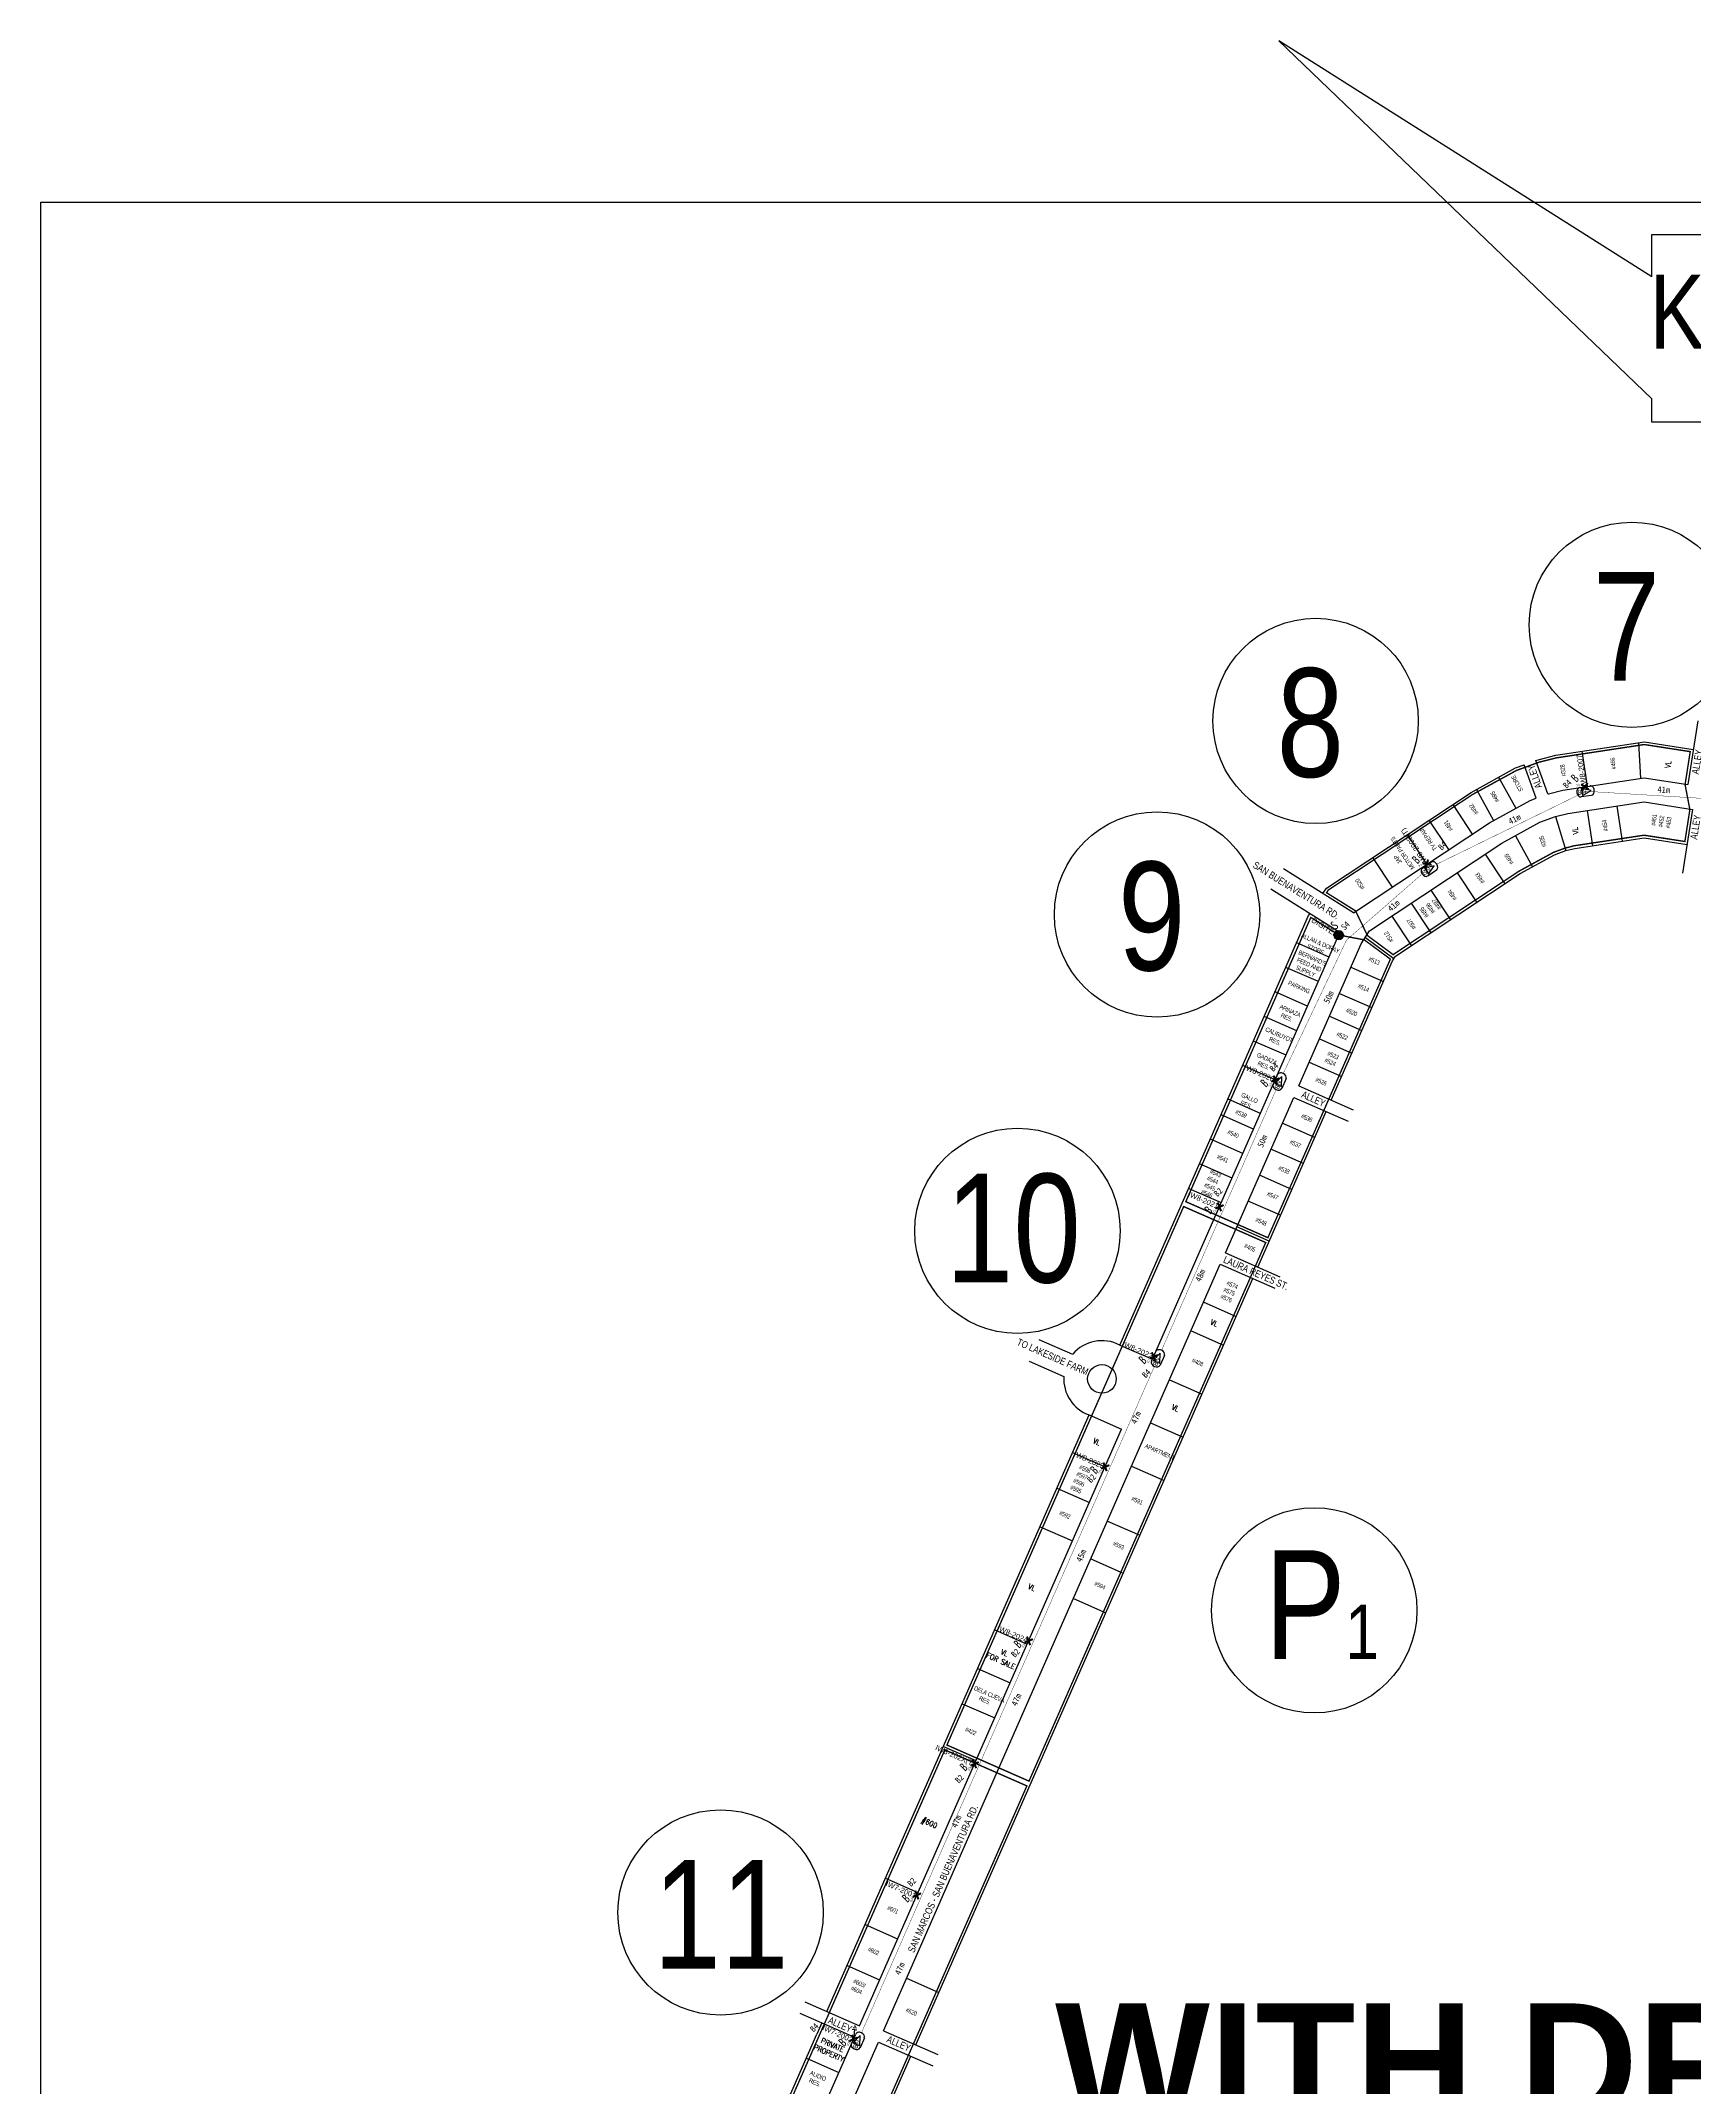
# Model space of a CAD drawing. Extents: x -663610 to -207124, y 70878 to 297551.
# Drawn here: x -265209 to -263346, y 78556 to 80863 of the extents above; entities that cross this region are included whole.
import ezdxf
from ezdxf.enums import TextEntityAlignment as Align

# ---------------------------------------------------------------- set-up
doc = ezdxf.new("R2010")
doc.units = 0
doc.header["$LTSCALE"] = 0.3
doc.linetypes.add('ACAD_ISO05W100', pattern=[33, 24, -3, 0, -3, 0, -3])
doc.linetypes.add('DASHED', pattern=[0.75, 0.5, -0.25])
doc.layers.get('0').update_dxf_attribs({"linetype": 'CONTINUOUS'})
for name, color, linetype in [('BASEMAP', 7, 'CONTINUOUS'), ('CA 12 in', 7, 'CONTINUOUS'), ('DEG 12 in', 7, 'CONTINUOUS'), ('DEG 8 in', 7, 'CONTINUOUS'), ('Digitel pole', 7, 'CONTINUOUS'), ('Distance Data', 7, 'CONTINUOUS'), ('DP #', 5, 'CONTINUOUS'), ('Electric Pole ID', 7, 'CONTINUOUS'), ('Electrical Pole (Circular Conc.)', 7, 'CONTINUOUS'), ('EXISTING NAP', 7, 'CONTINUOUS'), ('FOC Distribution Diagram', 1, 'CONTINUOUS'), ('Grounding System', 7, 'CONTINUOUS'), ('House Number', 6, 'CONTINUOUS'), ('Lengend', 7, 'CONTINUOUS'), ('NAP Boundary', 1, 'CONTINUOUS'), ('PLDT or SMART Pole ID', 7, 'CONTINUOUS'), ('Print', 7, 'CONTINUOUS'), ('Proposed NAP', 7, 'CONTINUOUS'), ('Proposed Pole #', 1, 'CONTINUOUS'), ('Road Name', 7, 'CONTINUOUS'), ('Vacant', 1, 'CONTINUOUS')]:
    doc.layers.add(name, color=color, linetype=linetype)
doc.layers.add('Pole size-Big', color=251, linetype='CONTINUOUS', lineweight=0)
doc.layers.add('Pole size-Small', color=251, linetype='CONTINUOUS', lineweight=0)
doc.styles.add('Mark', font='arial.ttf', dxfattribs={"width": 0.8, "height": 2.5})
doc.styles.add('ROMANS', font='ROMANS.SHX', dxfattribs={"width": 0.8, "height": 2})
doc.styles.get("Standard").update_dxf_attribs({"font": '', "width": 0.8})
doc.styles.add('WMF-Arial Unicode MS0', font='')
doc.styles.add('仿宋', font='', dxfattribs={"width": 0.9})
doc.styles.get('Standard').set_extended_font_data('FangSong_GB2312')
doc.styles.get('WMF-Arial Unicode MS0').set_extended_font_data('Arial Unicode MS', bold=True)
doc.styles.get('仿宋').set_extended_font_data('FangSong_GB2312')

# ---------------------------------------------------------------- blocks, each defined once
blk = doc.blocks.new('Electrical Pole (Circular Conc.)')
at = {"const_width": 1.18}
for points in [[(-322437.5, 145744.4), (-322433.6, 145740.7)], [(-322437.5, 145740.6), (-322433.6, 145744.4)]]:
    blk.add_lwpolyline(points, dxfattribs=at)
at = {"color": 1, "lineweight": 0, "ltscale": 2, "insert": (-322432.9, 145741.5), "char_height": 1.2, "width": 1.894, "attachment_point": 1}
blk.add_mtext('{\\fArial|b0|i0|c0|p34;\\C7;CC}', dxfattribs=at)
blk = doc.blocks.new('PROPOSED NAP')
at = {"color": 7, "linetype": 'Continuous'}
for p, q in [((74519.1, 11201.4), (74524.6, 11201.4)), ((74524.6, 11196.5), (74519.1, 11196.5))]:
    blk.add_line(p, q, dxfattribs=at)
blk.add_lwpolyline([(74524.8, 11199), (74519.9, 11200.8), (74519.9, 11197.1)], close=True, dxfattribs=at)
for centre, start_param, end_param in [((74519.1, 11199), 3.141593, 4.712389), ((74519.1, 11199), 4.712389, 6.283185), ((74524.6, 11199), 1.570796, 3.141593), ((74524.6, 11199), 0, 1.570796)]:
    blk.add_ellipse(centre, major_axis=(0, -2.44), ratio=0.75, start_param=start_param, end_param=end_param, dxfattribs=at)
at = {"color": 7, "style": 'Mark', "width": 0.8}
for s, height, p in [('8', 2.55, (74518.7, 11197.7)), ('N', 2.12, (74521.2, 11197.9))]:
    blk.add_text(s, height=height, dxfattribs=at).set_placement(p, align=Align.CENTER)
blk = doc.blocks.new('pldt2')
at = {"layer": 'Lengend'}
h = blk.add_hatch(color=256, dxfattribs=at)
h.dxf.hatch_style = 1
edge = h.paths.add_edge_path()
edge.add_arc((64551.64, 10585.08), 1.85, 0, 360)
blk.add_circle((64551.64, 10585.08), 1.85, dxfattribs=at)
blk = doc.blocks.new('GROUNDING')
at = {"color": 1}
for p, q in [((-8.5, -0.5), (-8.5, 0.5)), ((-7.4, -1), (-7.4, 1)), ((-6.3, -1.5), (-6.3, 1.5)), ((-6.3, 0), (0, 0))]:
    blk.add_line(p, q, dxfattribs=at)

msp = doc.modelspace()

# ---------------------------------------------------------------- linework, layer by layer
at = {"color": 0, "lineweight": 0, "ltscale": 0.3}
msp.add_lwpolyline([(-265208.9, 80681), (-260491.7, 80681), (-260491.7, 77811.8), (-265208.9, 77811.8)], close=True, dxfattribs=at)
at = {"layer": 'BASEMAP', "color": 152, "ltscale": 2, "true_color": 0x2776bb}
for points in [[(-263393.5, 80596.6), (-263813.9, 80862.7), (-263393.5, 80459.2)], [(-263393.5, 80596.6), (-263393.5, 80644.4), (-263008.3, 80644.4), (-263008.3, 80433), (-263393.5, 80433), (-263393.5, 80459.2)]]:
    msp.add_lwpolyline(points, dxfattribs=at)
at = {"layer": 'BASEMAP', "color": 251, "ltscale": 2}
for points in [[(-263341.7, 80096.1), (-263352.9, 80024.4)], [(-263524.2, 80051.4), (-263521.6, 80052.3), (-263501.4, 80057.4), (-263401.8, 80072.6), (-263346.7, 80064)], [(-263465.9, 80022.4), (-263471.9, 80061.9)], [(-263405.7, 80031.5), (-263407.9, 80071.6)], [(-263764.1, 79901.5), (-263760.2, 79907.6), (-263597.1, 80015.6), (-263547.1, 80043.1), (-263537.4, 80046.6)], [(-263523.7, 80009), (-263537.4, 80046.6)], [(-263510.6, 80013.8), (-263524.2, 80051.4)], [(-263591.1, 80018.9), (-263571.9, 79983.9)], [(-263566.1, 80032.7), (-263546.8, 79997.6)], [(-263510.6, 80013.8), (-263509.8, 80014.1), (-263493.5, 80018.2), (-263401.9, 80032.1), (-263352.9, 80024.4)], [(-263791.3, 79684.7), (-263720.9, 79844.8), (-263711.4, 79859.5), (-263562.4, 79958.2), (-263519.4, 79981.9), (-263501.9, 79988.2), (-263488.2, 79991.7), (-263402, 80004.8), (-263347.5, 79996.3)], [(-263729.6, 79879.9), (-263576.4, 79981.4), (-263530.6, 80006.5), (-263523.7, 80009)], [(-263617.8, 80001.9), (-263595.8, 79968.6)], [(-263466.3, 79995), (-263460.3, 79955.5)], [(-263432.8, 80000.1), (-263426.8, 79960.5)], [(-263347.5, 79996.3), (-263358.7, 79924.6)], [(-263646.8, 79934.8), (-263668.9, 79968.1)], [(-263622.2, 79951), (-263644.3, 79984.4)], [(-263501.9, 79988.2), (-263490.1, 79949.9)], [(-263754.7, 79668.6), (-263685.6, 79825.8), (-263682.3, 79830.8), (-263541.7, 79924), (-263502.9, 79945.3), (-263490.1, 79949.9), (-263480.3, 79952.4), (-263402.1, 79964.3), (-263353.6, 79956.7)], [(-263581.1, 79945.8), (-263559.1, 79912.5)], [(-263547.1, 79966.7), (-263527.8, 79931.6)], [(-263729.6, 79879.9), (-263808.6, 79929.2)], [(-263685.8, 79908.9), (-263707.9, 79942.3)], [(-263612.7, 79924.9), (-263590.6, 79891.6)], [(-263744.8, 79857.6), (-263822.9, 79906.3)], [(-263642.3, 79905.3), (-263620.2, 79872)], [(-263992.9, 79392.6), (-263780.2, 79876.6), (-263778.7, 79878.8)], [(-263686.5, 79876.1), (-263664.4, 79842.7)], [(-263664.6, 79890.6), (-263642.5, 79857.2)], [(-263956.3, 79376.5), (-263744.8, 79857.6)], [(-263757, 79829.9), (-263793.6, 79846)], [(-263716.2, 79852.1), (-263684, 79828.3)], [(-263769.1, 79802.2), (-263805.8, 79818.3)], [(-263732.5, 79818.4), (-263695.9, 79802.3)], [(-263781.3, 79774.5), (-263817.9, 79790.6)], [(-263745.5, 79789), (-263708.8, 79772.9)], [(-263793.5, 79746.8), (-263830.1, 79762.9)], [(-263756.8, 79763.3), (-263720.1, 79747.2)], [(-263768, 79737.8), (-263731.3, 79721.7)], [(-263805.6, 79719.2), (-263842.3, 79735.3)], [(-263817.8, 79691.5), (-263854.4, 79707.6)], [(-263779.5, 79711.5), (-263742.9, 79695.4)], [(-263874, 79496.5), (-263796.9, 79671.8)], [(-263834.4, 79653.7), (-263871, 79669.8)], [(-263796.9, 79671.8), (-263735.6, 79644.9)], [(-263791.3, 79684.7), (-263730, 79657.7)], [(-263842.1, 79636.1), (-263878.8, 79652.2)], [(-263837.4, 79480.4), (-263760.3, 79655.8)], [(-263854.3, 79608.4), (-263890.9, 79624.5)], [(-263773.2, 79626.5), (-263809.8, 79642.6)], [(-263786, 79597.3), (-263822.6, 79613.4)], [(-263866.5, 79580.7), (-263903.1, 79596.8)], [(-263798.9, 79568.1), (-263835.5, 79584.2)], [(-263915.3, 79569.2), (-263878.6, 79553.1)], [(-263811.7, 79538.8), (-263848.3, 79554.9)], [(-263824.6, 79509.6), (-263861.2, 79525.7)], [(-264259.4, 78619.7), (-263879.7, 79483.7)], [(-263879.7, 79483.7), (-263818.3, 79456.7)], [(-263874, 79496.5), (-263812.7, 79469.5)], [(-264222.8, 78603.6), (-263843, 79467.6)], [(-263898.4, 79441), (-263861.8, 79424.9)], [(-264084.3, 79399), (-264046.1, 79382.2)], [(-263992.9, 79392.6), (-263956.3, 79376.5)], [(-263912.6, 79408.6), (-263876, 79392.5)], [(-264095.2, 79374.3), (-264056.1, 79357.1)], [(-263937, 79353.3), (-263900.3, 79337.2)], [(-264323.1, 78641.3), (-264027.5, 79313.8)], [(-264027.5, 79313.8), (-263990.9, 79297.7)], [(-263958.3, 79304.7), (-263921.7, 79288.6)], [(-264286.5, 78625.2), (-263990.9, 79297.7)], [(-264046.1, 79271.4), (-264009.5, 79255.3)], [(-263979.7, 79256), (-263943.1, 79239.9)], [(-264063.8, 79231.1), (-264027.2, 79215)], [(-264082.9, 79187.8), (-264046.2, 79171.8)], [(-264006.9, 79194.2), (-263970.3, 79178.1)], [(-264025.7, 79151.4), (-263989.1, 79135.3)], [(-264045.3, 79106.9), (-264008.7, 79090.8)], [(-264133.9, 79071.6), (-264097.3, 79055.5)], [(-264153.2, 79027.8), (-264116.6, 79011.7)], [(-264170.6, 78988.3), (-264133.9, 78972.2)], [(-264191.7, 78940.1), (-264155.1, 78924.1)], [(-264257, 78791.7), (-264220.4, 78775.6)], [(-264280, 78739.4), (-264243.4, 78723.3)], [(-264300.3, 78693.2), (-264263.6, 78677.1)], [(-264233.5, 78678.7), (-264196.8, 78662.6)], [(-264353.4, 78639.3), (-264292.1, 78612.4)], [(-264347.8, 78652.1), (-264286.5, 78625.2)], [(-264437.9, 78380.1), (-264334.4, 78615.6)], [(-264328.7, 78628.5), (-264334.4, 78615.6)], [(-264297.7, 78599.6), (-264292.1, 78612.4)], [(-264259.4, 78619.7), (-264198, 78592.8)], [(-264482.6, 78111.8), (-264265, 78606.9)], [(-264446, 78095.7), (-264228.4, 78590.8)], [(-264401.3, 78364), (-264297.7, 78599.6)], [(-264346.2, 78588.6), (-264309.6, 78572.5)], [(-264265, 78606.9), (-264203.7, 78580)]]:
    msp.add_lwpolyline(points, dxfattribs=at)
msp.add_circle((-264013.1, 79354.4), 16.1, dxfattribs=at)
for start, end in [(62.0982, 139.9354), (176.427, 250.4485)]:
    msp.add_arc((-264013.1, 79354.4), 43.1, start, end, dxfattribs=at)
at = {"layer": 'DP #', "color": 5}
for centre in [(-263415.9, 80204.4), (-263772.3, 80096.1), (-263951, 79877.9), (-264108.3, 79521.3), (-264442.9, 78752.9)]:
    msp.add_circle(centre, 115.7, dxfattribs=at)
at = {"layer": 'FOC Distribution Diagram', "color": 1, "linetype": 'DASHED', "ltscale": 50, "const_width": 0.4}
for points in [[(-263056.7, 79870.9), (-263166.3, 79948), (-263296.9, 80006.4), (-263467.5, 80016.8), (-263635.6, 79934.7)], [(-263652.2, 79923.7), (-263737.5, 79849), (-263808.8, 79698.7)], [(-263816.8, 79680.5), (-263945.9, 79386.7)], [(-263954, 79368.5), (-264284.1, 78617.3)]]:
    msp.add_lwpolyline(points, dxfattribs=at)
at = {"layer": 'NAP Boundary', "color": 5, "linetype": 'ACAD_ISO05W100', "lineweight": 0, "ltscale": 2, "const_width": 1.56}
for points in [[(-263759.9, 79902.4), (-263727.3, 79882), (-263713.8, 79854.1), (-263684.8, 79832.6), (-263684.5, 79833), (-263543.3, 79926.6), (-263504.1, 79948), (-263491, 79952.8), (-263480.8, 79955.4), (-263402.1, 79967.3), (-263356.1, 79960.2), (-263350.5, 79996.2), (-263355.9, 80024.4), (-263350.1, 80061.5), (-263401.9, 80069.5), (-263500.8, 80054.5), (-263520.7, 80049.5), (-263545.9, 80040.3), (-263595.6, 80013.1), (-263758, 79905.5)], [(-263826.1, 79513.6), (-263918.6, 79554.2), (-263777.7, 79874.6), (-263745.9, 79854.7), (-263717.4, 79849.3), (-263688, 79827.6), (-263688.2, 79827.2)], [(-264187.8, 78941.7), (-264095.3, 78901), (-263828.5, 79508.1), (-263862.4, 79523), (-263921, 79548.7)], [(-264384.2, 78243.9), (-264476.6, 78284.5), (-264190.2, 78936.2), (-264097.7, 78895.6)]]:
    msp.add_lwpolyline(points, close=True, dxfattribs=at)
at = {"layer": 'Print', "ltscale": 2}
msp.add_lwpolyline([(-265208.9, 80681), (-260491.7, 80681), (-260491.7, 77379), (-265208.9, 77379)], close=True, dxfattribs=at)
at = {"layer": 'Proposed Pole #', "color": 1}
msp.add_circle((-263773.8, 79093.5), 115.7, dxfattribs=at)

# ---------------------------------------------------------------- block references
at = {"layer": 'Digitel pole', "color": 7, "xscale": 2.769470818281637, "yscale": 2.769470818281637, "zscale": 2.769470818281637, "rotation": 44.70655698563824}
msp.add_blockref('pldt2', (-370181.7, -66743.3), dxfattribs=at)
at = {"layer": 'Electrical Pole (Circular Conc.)', "color": 1, "lineweight": 0, "yscale": 1.919302000016501, "zscale": 1.919302000013738}
for p, xscale, rotation in [((-917297.3, 263680.7), 1.919302000000065, 188.6332926047814), ((-934045.1, -28638.9), 1.919302000000066, 213.5226104709642), ((-768907.3, -374298.4), 1.919302000000065, 246.2733800175027), ((-768970.2, -374441.5), 1.919302000000065, 246.2733800175027), ((-769044.5, -374610.4), 1.919302000000065, 246.2733800175027), ((-769099.1, -374734.6), 1.919302000000065, 246.2733800175027), ((-769185.3, -374930.8), 1.919302000000065, 246.2733800175027), ((-769246.2, -375069.4), 1.919302000000065, 246.2733800175027), ((-769311.2, -375217.3), 1.919302000000065, 246.2733800175027), ((-769382.7, -375379.8), 1.919302000000065, 246.2733800175027)]:
    msp.add_blockref('Electrical Pole (Circular Conc.)', p, dxfattribs=dict(at, xscale=xscale, rotation=rotation))
at = {"layer": 'EXISTING NAP', "color": 5, "xscale": 2.174941662467218, "yscale": 2.174941662467218, "zscale": 2.174941662467218, "rotation": 8.633292603806437}
msp.add_blockref('PROPOSED NAP', (-420056, 31605.6), dxfattribs=at)
at = {"layer": 'Grounding System', "xscale": 1.759689816446534, "yscale": 1.759689816446534, "zscale": 1.759689816446534, "rotation": 263.317386778257}
msp.add_blockref('GROUNDING', (-264293.1, 78610.1), dxfattribs=at)
at = {"layer": 'Proposed NAP', "color": 1, "yscale": 2.17494166243705, "zscale": 2.174941662444797}
for p, xscale, rotation in [((-385313.8, -29888.3), 2.174941662467217, 33.52261047185592), ((-306731.4, -78492), 2.174941662467216, 66.27338001655784), ((-306868.5, -78804), 2.174941662467216, 66.27338001655784), ((-307206.7, -79573.4), 2.174941662467216, 66.27338001655784)]:
    msp.add_blockref('PROPOSED NAP', p, dxfattribs=dict(at, xscale=xscale, rotation=rotation))

# ---------------------------------------------------------------- texts
at = {"color": 7, "style": 'Mark', "width": 0.8}
msp.add_text('Keymap of SITE NAME (2/Tx)', height=83.385, dxfattribs=at).set_placement((-262774.7, 80515.6), align=Align.CENTER)
at = {"layer": 'BASEMAP', "color": 152, "ltscale": 2, "true_color": 0x2776bb, "insert": (-264065.9, 78650.5), "char_height": 132.256, "width": 4769.379, "attachment_point": 1, "style": 'WMF-Arial Unicode MS0'}
msp.add_mtext('{\\fArial Unicode MS|b1|i0|c134|p32;WITH DP LOCATION\\PW/O NAP/LCP I}D\\PW/O {\\fArial Unicode MS|b1|i0|c134|p32;COORDINATES/DP}', dxfattribs=at)
at = {"layer": 'CA 12 in', "color": 2, "lineweight": 0, "width": 0.8}
for p in [(-263882.8, 79559.2), (-264025.6, 79236.6), (-264111.3, 79039.8), (-264174.5, 78897.9), (-264228.2, 78781.6)]:
    msp.add_text('B2', height=7, rotation=45.5763, dxfattribs=at).set_placement(p)
at = {"layer": 'DEG 12 in', "color": 2, "lineweight": 0, "width": 0.8}
for p in [(-263489.4, 80019.4), (-263630.1, 79949.8), (-263819.9, 79700.1), (-263963.8, 79354.8), (-264338, 78617.5)]:
    msp.add_text('B4', height=7, rotation=45.5763, dxfattribs=at).set_placement(p)
at = {"layer": 'DEG 8 in', "color": 4, "lineweight": 0, "width": 0.8}
msp.add_text('S4', height=7, rotation=45.5763, dxfattribs=at).set_placement((-263739.5, 79859.6))
at = {"layer": 'Distance Data', "style": '仿宋', "width": 0.9}
for s, rotation, p in [('41m', 356.5201, (-263387.2, 80015.5)), ('41m', 26.0535, (-263552.9, 79979.2)), ('41m', 41.1982, (-263687.4, 79880.6)), ('50m', 64.6096, (-263757.5, 79776.8)), ('50m', 66.2734, (-263832, 79614.5)), ('48m', 66.2734, (-263902, 79463.1)), ('47m', 66.2734, (-263974.4, 79302.9)), ('45m', 66.2734, (-264036.2, 79147.3)), ('47m', 66.2734, (-264109.2, 78984.9)), ('47m', 66.2734, (-264176.8, 78847.7)), ('47m', 66.2734, (-264240.6, 78681.8))]:
    msp.add_text(s, height=7, rotation=rotation, dxfattribs=at).set_placement(p)
at = {"layer": 'DP #', "color": 5, "style": 'Mark', "width": 0.8}
for s, height, p in [('7', 122.5, (-263460, 80141.6)), ('8', 122.5, (-263816.3, 80033)), ('9', 122.5, (-263995, 79814.9)), ('10', 122.54, (-264189.1, 79463.1)), ('11', 122.54, (-264518.7, 78689.7))]:
    msp.add_text(s, height=height, dxfattribs=at).set_placement(p)
at = {"layer": 'Electric Pole ID', "style": 'Mark', "width": 0.8}
for s, rotation, p in [('IW8-2007', 98.6333, (-263469.6, 80040.6)), ('IW8-2008(T)', 123.5226, (-263658.6, 79956.6)), ('IW8-2020', 336.2734, (-263837, 79696.3)), ('IW8-2021', 336.2734, (-263899.9, 79553.2)), ('IW8-2022', 336.2734, (-263974.1, 79384.3)), ('IW8-2023', 336.2734, (-264028.7, 79260.1)), ('IW8-2024', 336.2734, (-264115, 79063.9)), ('IW8-202X(T)', 336.2734, (-264179.6, 78926.9)), ('IW7-2001', 336.2734, (-264240.8, 78776)), ('IW7-2002', 336.2734, (-264312.2, 78613.5))]:
    msp.add_text(s, height=6, rotation=rotation, dxfattribs=at).set_placement(p, align=Align.CENTER)
at = {"layer": 'House Number', "color": 6, "char_height": 5, "attachment_point": 1, "style": 'Mark'}
for s, insert, width, rotation in [('\\pi20.53067;{\\W0.7;\\T0.95;#328}', (-263491.9, 80013.4), 51.244, 98.6333), ('\\pi20.53545;{\\W0.7;\\T0.95;#466}', (-263435.4, 80021.1), 51.244, 98.6333), ('\\pi20.52112;{\\W0.7;\\T0.95;#495}', (-263559.5, 79985.7), 51.244, 118.7612), ('\\pi17.7099;{\\W0.7;\\T0.95;STORE}', (-263534.2, 80000.3), 51.244, 118.7612), ('\\pi20.55216;{\\W0.7;\\T0.95;#492}', (-263581.2, 79972.6), 51.244, 123.5226), ('\\pi13.28835;{\\W0.7;\\T0.95;TV REPAIR}', (-263631.8, 79938), 51.244, 123.5226), ('\\pi20.87208;{\\W0.7;\\T0.95;#491}', (-263609.7, 79953.7), 51.244, 123.5226), ('\\pi20.54142;{\\W0.7;\\T0.95;#454}', (-263444.6, 79951.1), 51.244, 98.6333), ('\\pi20.87208;{\\W0.7;\\T0.95;#451\\P\\pi20.55216;#452\\P\\pi20.53426;#453}', (-263397.6, 79957.8), 51.244, 81.1333), ('\\pi21.47133;{\\W0.7;\\T0.95;JAP\\P\\pi8.59343;MOTOR PARTS}', (-263666.8, 79916.2), 51.244, 123.5226), ('\\pi20.52112;{\\W0.7;\\T0.95;#335}', (-263510.8, 79933.7), 51.244, 107.0719), ('\\pi20.53426;{\\W0.7;\\T0.95;#493}', (-263574.1, 79894.9), 51.244, 123.5226), ('\\pi20.53067;{\\W0.7;\\T0.95;#469}', (-263541.4, 79916.5), 51.244, 123.5226), ('\\pi20.54022;{\\W0.7;\\T0.95;#520}', (-263709.6, 79888.3), 51.244, 123.5226), ('\\pi20.54142;{\\W0.7;\\T0.95;#494}', (-263605.4, 79875.9), 51.244, 123.5226), ('\\pi20.52112;{\\W0.7;\\T0.95;#495\\P\\pi20.53545;#496\\P\\pi20.53426;#497}', (-263637, 79856.4), 51.244, 123.5226), ('\\pi6.91028;{\\W0.7;\\T0.95;ALLAN & DORAY\\P\\pi17.7099;STORE}', (-263793.4, 79859.8), 51.244, 336.2734), ('\\pi20.55216;{\\W0.7;\\T0.95;#512}', (-263677.1, 79828.7), 51.244, 123.5226), ('\\pi20.53426;{\\W0.7;\\T0.95;#507}', (-263651.5, 79843.3), 51.244, 123.5226), ("\\pi4.81197;{\\W0.7;\\T0.95;BERNARD'S \\P\\pi6.47244;FEED AND \\P\\pi8.8766;SUPPLY}", (-263794.6, 79839.8), 36.146, 336.2734), ('\\pi20.53426;{\\W0.7;\\T0.95;#513}', (-263729.9, 79838.8), 51.244, 336.2734), ('\\pi15.33559;{\\W0.7;\\T0.95;PARKING}', (-263815.9, 79809.8), 51.244, 336.2734), ('\\pi20.54142;{\\W0.7;\\T0.95;#514}', (-263742, 79808.4), 51.244, 336.2734), ('\\pi15.39885;{\\W0.7;\\T0.95;ARINAZA\\P\\pi20.53545;RES.}', (-263825.6, 79782.9), 51.244, 336.2734), ('\\pi20.54022;{\\W0.7;\\T0.95;#520}', (-263755.4, 79781), 51.244, 336.2734), ('\\pi12.41932;{\\W0.7;\\T0.95;CALIBUYOT\\P\\pi20.53545;RES.}', (-263838.9, 79756.2), 51.244, 336.2734), ('\\pi20.55216;{\\W0.7;\\T0.95;#522}', (-263766, 79754.1), 51.244, 336.2734), ('\\pi16.0184;{\\W0.7;\\T0.95;GADAZA\\P\\pi20.53545;RES.}', (-263851.7, 79728.8), 51.244, 336.2734), ('\\pi20.53426;{\\W0.7;\\T0.95;#523\\P\\pi20.54142;#524}', (-263776.2, 79732.3), 51.244, 336.2734), ('\\pi20.53545;{\\W0.7;\\T0.95;#526}', (-263789.7, 79702.8), 51.244, 336.2734), ('\\pi17.9773;{\\W0.7;\\T0.95;GALLO\\P\\pi20.53545;RES.}', (-263871.1, 79684.5), 51.244, 336.2734), ('\\pi20.53067;{\\W0.7;\\T0.95;#539}', (-263880, 79666.4), 51.244, 336.2734), ('\\pi20.53545;{\\W0.7;\\T0.95;#536}', (-263806, 79661.7), 51.244, 336.2734), ('\\pi20.54022;{\\W0.7;\\T0.95;#540}', (-263888.9, 79643.7), 51.244, 336.2734), ('\\pi20.53426;{\\W0.7;\\T0.95;#537}', (-263818.8, 79632.5), 51.244, 336.2734), ('\\pi20.87208;{\\W0.7;\\T0.95;#541}', (-263901.1, 79616), 51.244, 336.2734), ('\\pi20.53426;{\\W0.7;\\T0.95;#543\\P\\pi20.54142;#544\\P\\pi20.52112;#545\\P\\pi20.53545;#546}', (-263908.7, 79599.3), 51.244, 336.2734), ('\\pi20.53067;{\\W0.7;\\T0.95;#538}', (-263831.7, 79603.2), 51.244, 336.2734), ('\\pi20.53426;{\\W0.7;\\T0.95;#547}', (-263844.5, 79574), 51.244, 336.2734), ('\\pi20.53067;{\\W0.7;\\T0.95;#548}', (-263857.4, 79544.8), 51.244, 336.2734), ('\\pi20.52112;{\\W0.7;\\T0.95;#405}', (-263870.2, 79515.5), 51.244, 336.2734), ('\\pi20.54142;{\\W0.7;\\T0.95;#574\\P\\pi20.52112;#575\\P\\pi20.53545;#576}', (-263889.9, 79473.5), 51.244, 336.2734), ('\\pi20.53067;{\\W0.7;\\T0.95;#408}', (-263929, 79386.3), 51.244, 336.2734), ('\\pi11.07757;{\\W0.7;\\T0.95;APARTMENT}', (-263973.4, 79286.1), 51.244, 336.2734), ('\\pi20.53067;{\\W0.7;\\T0.95;#598\\P\\pi20.53426;#597\\P\\pi20.53545;#596\\P\\pi20.52112;#595}', (-264056.1, 79266), 51.244, 336.2734), ('\\pi20.87208;{\\W0.7;\\T0.95;#591}', (-263997.4, 79230.4), 51.244, 336.2734), ('\\pi20.55216;{\\W0.7;\\T0.95;#592}', (-264078.7, 79214.4), 51.244, 336.2734), ('\\pi20.53426;{\\W0.7;\\T0.95;#593}', (-264018.1, 79179.8), 51.244, 336.2734), ('\\pi20.54142;{\\W0.7;\\T0.95;#594}', (-264039.1, 79134.7), 51.244, 336.2734), ('\\pi10.85554;{\\W0.7;\\T0.95;DELA CUEVA\\P\\pi20.53545;RES.}', (-264165.8, 79013), 51.244, 336.2734), ('\\pi20.55216;{\\W0.7;\\T0.95;#422}', (-264184.7, 78970.4), 51.244, 336.2734), ('\\pi20.87208;{\\W0.7;\\T0.95;#601}', (-264272.9, 78769.3), 51.244, 336.2734), ('\\pi20.55216;{\\W0.7;\\T0.95;#602}', (-264294.2, 78722.5), 51.244, 336.2734), ('\\pi19.79773;{\\W0.7;\\T0.95;#603/\\P\\pi20.54142;#604}', (-264310.1, 78686.2), 51.244, 336.2734), ('\\pi20.54022;{\\W0.7;\\T0.95;#620}', (-264251.6, 78654.1), 51.244, 336.2734), ('\\pi14.5913;{\\W0.7;\\T0.95;ALIDIO\\P\\pi17.08857;RES.}', (-264354.2, 78580.8), 44.35, 336.2734)]:
    msp.add_mtext(s, dxfattribs=dict(at, insert=insert, width=width, rotation=rotation))
at = {"layer": 'PLDT or SMART Pole ID', "style": 'Mark', "width": 0.8}
msp.add_text('DIGITEL', height=6, rotation=328.0312, dxfattribs=at).set_placement((-263763.7, 79861.2), align=Align.CENTER)
at = {"layer": 'Pole size-Big', "color": 2, "lineweight": 0, "width": 0.8}
for p in [(-263478.5, 80026.2), (-263657.6, 79934.1), (-263828.5, 79682.4), (-263891.4, 79539.3), (-263965.7, 79370.4), (-264020.3, 79246.3), (-264106.5, 79050), (-264167.4, 78911.4), (-264232.4, 78763.5), (-264303.9, 78601)]:
    msp.add_text('B', height=10, rotation=45.5763, dxfattribs=at).set_placement(p)
at = {"layer": 'Pole size-Small', "color": 2, "lineweight": 0, "width": 0.8}
msp.add_text('S', height=10, rotation=45.5763, dxfattribs=at).set_placement((-263749.5, 79860.3))
at = {"layer": 'Proposed Pole #', "color": 1, "style": 'Mark', "width": 0.8}
for s, height, p in [('P', 122.5, (-263829.8, 79038.8)), ('1', 61.3, (-263738.9, 79038.6))]:
    msp.add_text(s, height=height, dxfattribs=at).set_placement(p)
at = {"layer": 'Road Name', "color": 7, "lineweight": 0, "style": 'Mark', "width": 0.8}
for s, rotation, p in [('ALLEY', 81.1333, (-263338.4, 80049.3)), ('ALLEY', 109.9656, (-263521.5, 80034.7)), ('ALLEY', 81.1333, (-263340.2, 79975.7)), ('SAN BUENAVENTURA RD.', 328.0312, (-263796.2, 79901.7)), ('ALLEY', 336.2734, (-263776.4, 79666.4)), ('LAURA REYES ST.', 336.2734, (-263841, 79470.1)), ('TO LAKESIDE FARM', 336.2734, (-264070.2, 79375.6)), ('SAN MARCOS - SAN BUENAVENTURA RD.', 66.2734, (-264188.6, 78789.4)), ('ALLEY', 336.2734, (-264309.7, 78622.9)), ('ALLEY', 336.2734, (-264243.8, 78601.5))]:
    e = msp.add_text(s, height=8, rotation=rotation, dxfattribs=at)
    e.set_placement(p, align=Align.CENTER)
    e.dxf.unprotected_set("ltscale", 0)
at = {"layer": 'Vacant', "color": 251, "char_height": 6, "attachment_point": 1, "style": 'ROMANS'}
for s, insert, width, rotation in [('\\pi23.62363;VL', (-263382.3, 80020.2), 54.79, 81.1333), ('\\pi23.62363;VL', (-263478.4, 79944.5), 54.79, 98.6333), ('\\pi23.62363;VL', (-263910.6, 79431.2), 54.79, 336.2734), ('\\pi23.62363;VL', (-263954.2, 79335.4), 54.79, 336.2734), ('\\pi23.62363;VL', (-264043.1, 79297.4), 54.79, 336.2734), ('\\pi23.62363;VL', (-264116.1, 79133.2), 54.79, 336.2734), ('\\pi23.62363;VL\\P\\pi10.2522;FOR SALE', (-264147, 79059.5), 54.79, 336.2734), ('#600', (-264214.7, 78860.5), 263.334, 336.2734), ('\\pi38.22418;PRIVATE\\P\\pi33.76704;PROPERTY', (-264363.1, 78627.2), 102.734, 336.2734)]:
    msp.add_mtext(s, dxfattribs=dict(at, insert=insert, width=width, rotation=rotation))

doc.saveas('drawing.dxf')
